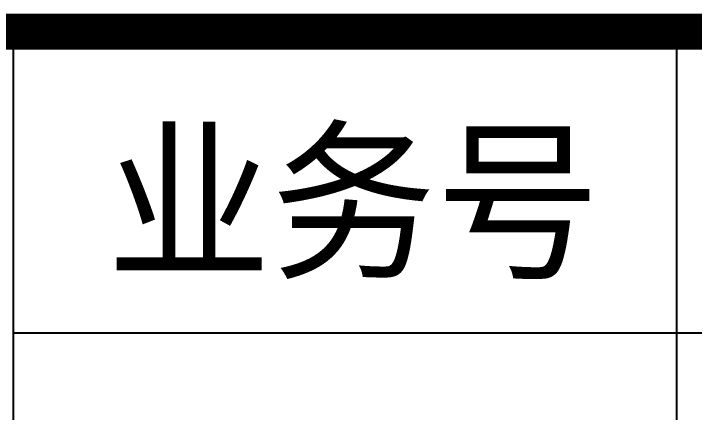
# Model space of a CAD drawing. Extents: x 718358 to 1668613, y -348838 to -159582.
# Drawn here: x 872408 to 872973, y -199451 to -199120 of the extents above; entities that cross this region are included whole.
import ezdxf
from ezdxf.enums import TextEntityAlignment as Align

# ---------------------------------------------------------------- set-up
doc = ezdxf.new("R2010")
doc.units = 0
doc.header["$LTSCALE"] = 1000
doc.layers.add('建-图框', color=4, linetype='Continuous')
doc.styles.add('图框', font='')
doc.styles.get('图框').set_extended_font_data('SimSun')

msp = doc.modelspace()

# ---------------------------------------------------------------- linework, layer by layer
at = {"layer": '建-图框'}
for p, q in [((873708.15, -199134.55), (864708.15, -199134.55)), ((872408.15, -201134.55), (872408.15, -199134.55)), ((872958.15, -201134.55), (872958.15, -199134.55)), ((872958.15, -201134.55), (872958.15, -199134.55)), ((872408.15, -199384.55), (873708.15, -199384.55))]:
    msp.add_line(p, q, dxfattribs=at)
at = {"layer": '建-图框', "const_width": 30}
msp.add_lwpolyline([(861108.15, -200134.55), (861108.15, -201134.55), (873708.15, -201134.55), (873708.15, -199134.55), (864708.15, -199134.55), (864708.15, -200134.55)], close=True, dxfattribs=at)

# ---------------------------------------------------------------- texts
at = {"layer": '建-图框', "style": '图框', "oblique": 360, "width": 0.9442}
msp.add_text('业务号', height=105.977, rotation=0, dxfattribs=at).set_placement((872690.01, -199328.75), align=Align.CENTER)

doc.saveas('drawing.dxf')
